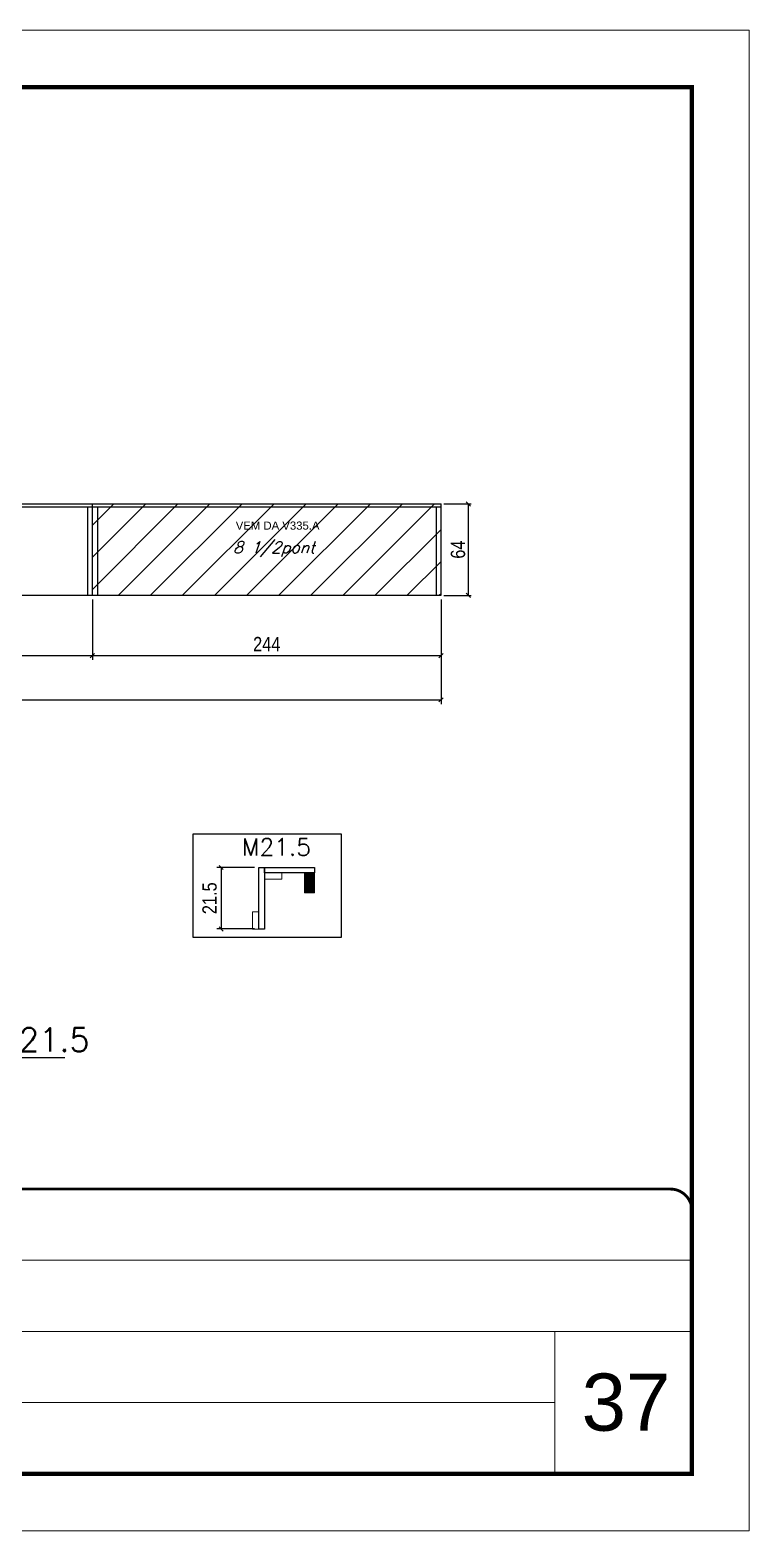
# Model space of a CAD drawing. Extents: x -3394 to 16474, y -5031 to 14397.
# Drawn here: x 5254 to 5757, y 3009 to 4059 of the extents above; entities that cross this region are included whole.
import ezdxf

# ---------------------------------------------------------------- set-up
doc = ezdxf.new("R2010")
doc.units = 0
doc.linetypes.add('CONTINUO', pattern=[0])
doc.linetypes.add('DASHED', pattern=[0.75, 0.5, -0.25])
doc.layers.get('0').update_dxf_attribs({"linetype": 'CONTINUOUS'})
doc.layers.get('Defpoints').update_dxf_attribs({"linetype": 'CONTINUOUS'})
for name, color, linetype in [('5', 5, 'CONTINUOUS'), ('COTA', 241, 'CONTINUOUS'), ('NOMENCLATURA', 7, 'CONTINUOUS'), ('Painéis', 200, 'CONTINUOUS'), ('SARR_2.2x7', 40, 'CONTINUOUS'), ('SARR_3.5x7', 81, 'CONTINUOUS'), ('texto', 7, 'CONTINUOUS')]:
    doc.layers.add(name, color=color, linetype=linetype)
for name, color, linetype, lineweight in [('CARIMBO', 255, 'CONTINUOUS', 9), ('Folhas', 255, 'CONTINUOUS', 9), ('Madeira', 126, 'CONTINUOUS', 18), ('REAPROVEITAMENTO', 251, 'CONTINUOUS', 9), ('Sarr 2.2x7', 40, 'CONTINUOUS', 9), ('SARRAFO DE PRESSAO', 251, 'DASHED', 9)]:
    doc.layers.add(name, color=color, linetype=linetype, lineweight=lineweight)
doc.styles.add('ARIAL', font='arial.ttf')
doc.styles.add('COTA TECNICA', font='techl___.ttf', dxfattribs={"height": 10})
doc.styles.add('ROMANS', font='romans.shx')
doc.styles.get("Standard").update_dxf_attribs({"font": 'ROMANS.SHX'})
doc.dimstyles.new('PAINEL', dxfattribs={"dimtxt": 10, "dimasz": 3, "dimexe": 3, "dimexo": 3, "dimgap": 3, "dimtad": 1, "dimdec": 1, "dimzin": 12, "dimdsep": 46, "dimtxsty": 'COTA TECNICA', "dimblk1": 'OBLIQUE', "dimblk2": 'OBLIQUE', "dimsah": 1, "dimcen": 0.9, "dimclrd": 4, "dimclre": 4, "dimclrt": 240, "dimadec": 1, "dimazin": 3, "dimtfac": 1, "dimtdec": 1, "dimtmove": 0, "dimatfit": 3, "dimfxl": 1, "dimtolj": 1, "dimtzin": 12, "dimarcsym": 0})

# ---------------------------------------------------------------- blocks, each defined once
blk = doc.blocks.new('9999999999')
at = {"color": 30, "linetype": 'CONTINUO'}
for p, q in [((98564.6, 34379.6), (99584, 34379.6)), ((98564.6, 34329.8), (99488, 34329.8)), ((99584, 34329.8), (99488, 34329.8)), ((99488, 34329.8), (99488, 34230.2)), ((98564.6, 34280), (99488, 34280))]:
    blk.add_line(p, q, dxfattribs=at)
at = {"color": 30, "linetype": 'CONTINUO', "const_width": 2}
blk.add_lwpolyline([(99584, 34230.2), (99584, 34414.4, 0.414214), (99569, 34429.4), (98229, 34429.4, 0.414214), (98214, 34414.4), (98214, 34245.2, 0.414214), (98229, 34230.2), (99584, 34230.2)], format="xyb", dxfattribs=at)
at = {"layer": 'Folhas'}
blk.add_lwpolyline([(98139, 34190.2), (99624, 34190.2), (99624, 35240.2), (98139, 35240.2)], close=True, dxfattribs=at)
at = {"layer": 'Folhas', "color": 30, "const_width": 3}
blk.add_lwpolyline([(98214, 34230.2), (99584, 34230.2), (99584, 35200.2), (98214, 35200.2)], close=True, dxfattribs=at)
blk = doc.blocks.new('_Oblique')
at = {"color": 0, "linetype": 'ByBlock', "lineweight": -2}
blk.add_line((-0.5, -0.5), (0.5, 0.5), dxfattribs=at)
blk = doc.blocks.new('*D1002')
at = {"layer": 'COTA', "color": 4, "linetype": 'ByBlock', "lineweight": -2, "transparency": 16777216}
for p, q in [((4399.6, 3660.9), (4399.6, 3587.8)), ((5541.7, 3660.9), (5541.7, 3587.8)), ((4399.6, 3590.8), (5541.7, 3590.8))]:
    blk.add_line(p, q, dxfattribs=at)
at = {"layer": 'Defpoints', "color": 0, "linetype": 'ByBlock', "transparency": 16777216}
for p in [(4399.6, 3663.9), (5541.7, 3663.9), (5541.7, 3590.8)]:
    blk.add_point(p, dxfattribs=at)
at = {"layer": 'COTA', "color": 4, "linetype": 'ByBlock', "lineweight": -2, "transparency": 16777216, "xscale": 3, "yscale": 3, "zscale": 3, "rotation": 180}
blk.add_blockref('_Oblique', (4399.6, 3590.8), dxfattribs=at)
at = {"layer": 'COTA', "color": 4, "linetype": 'ByBlock', "lineweight": -2, "transparency": 16777216, "xscale": 3, "yscale": 3, "zscale": 3}
blk.add_blockref('_Oblique', (5541.7, 3590.8), dxfattribs=at)
at = {"layer": 'COTA', "color": 240, "linetype": 'ByBlock', "transparency": 16777216, "insert": (4970.6, 3598.8), "char_height": 10, "attachment_point": 5, "style": 'COTA TECNICA'}
blk.add_mtext('\\A1;1142.1', dxfattribs=at)
blk = doc.blocks.new('*D1003')
at = {"layer": 'COTA', "color": 4, "linetype": 'ByBlock', "lineweight": -2, "transparency": 16777216}
for p, q in [((5131.6, 3660.9), (5131.6, 3618.8)), ((5297.7, 3660.9), (5297.7, 3618.8)), ((5131.6, 3621.8), (5297.7, 3621.8))]:
    blk.add_line(p, q, dxfattribs=at)
at = {"layer": 'Defpoints', "color": 0, "linetype": 'ByBlock', "transparency": 16777216}
for p in [(5131.6, 3663.9), (5297.7, 3663.9), (5297.7, 3621.8)]:
    blk.add_point(p, dxfattribs=at)
at = {"layer": 'COTA', "color": 4, "linetype": 'ByBlock', "lineweight": -2, "transparency": 16777216, "xscale": 3, "yscale": 3, "zscale": 3, "rotation": 180}
blk.add_blockref('_Oblique', (5131.6, 3621.8), dxfattribs=at)
at = {"layer": 'COTA', "color": 4, "linetype": 'ByBlock', "lineweight": -2, "transparency": 16777216, "xscale": 3, "yscale": 3, "zscale": 3}
blk.add_blockref('_Oblique', (5297.7, 3621.8), dxfattribs=at)
at = {"layer": 'COTA', "color": 240, "linetype": 'ByBlock', "transparency": 16777216, "insert": (5214.6, 3629.9), "char_height": 10, "attachment_point": 5, "style": 'COTA TECNICA'}
blk.add_mtext('\\A1;166.1', dxfattribs=at)
blk = doc.blocks.new('*D1006')
at = {"layer": 'COTA', "color": 4, "linetype": 'ByBlock', "lineweight": -2, "transparency": 16777216}
for p, q in [((5297.7, 3660.9), (5297.7, 3618.8)), ((5541.7, 3660.9), (5541.7, 3618.8)), ((5297.7, 3621.8), (5541.7, 3621.8))]:
    blk.add_line(p, q, dxfattribs=at)
at = {"layer": 'Defpoints', "color": 0, "linetype": 'ByBlock', "transparency": 16777216}
for p in [(5297.7, 3663.9), (5541.7, 3663.9), (5541.7, 3621.8)]:
    blk.add_point(p, dxfattribs=at)
at = {"layer": 'COTA', "color": 4, "linetype": 'ByBlock', "lineweight": -2, "transparency": 16777216, "xscale": 3, "yscale": 3, "zscale": 3, "rotation": 180}
blk.add_blockref('_Oblique', (5297.7, 3621.8), dxfattribs=at)
at = {"layer": 'COTA', "color": 4, "linetype": 'ByBlock', "lineweight": -2, "transparency": 16777216, "xscale": 3, "yscale": 3, "zscale": 3}
blk.add_blockref('_Oblique', (5541.7, 3621.8), dxfattribs=at)
at = {"layer": 'COTA', "color": 240, "linetype": 'ByBlock', "transparency": 16777216, "insert": (5419.7, 3629.8), "char_height": 10, "attachment_point": 5, "style": 'COTA TECNICA'}
blk.add_mtext('\\A1;244', dxfattribs=at)
blk = doc.blocks.new('*D1048')
at = {"layer": 'COTA', "color": 4, "linetype": 'Continuous', "lineweight": -2, "transparency": 16777216}
for p, q in [((5543.7, 3727.9), (5562.7, 3727.9)), ((5560.7, 3727.9), (5560.7, 3663.9)), ((5543.7, 3663.9), (5562.7, 3663.9))]:
    blk.add_line(p, q, dxfattribs=at)
at = {"layer": 'Defpoints', "color": 0, "linetype": 'Continuous', "transparency": 16777216}
for p in [(5541.7, 3727.9), (5541.7, 3663.9), (5560.7, 3663.9)]:
    blk.add_point(p, dxfattribs=at)
at = {"layer": 'COTA', "color": 4, "linetype": 'Continuous', "lineweight": -2, "transparency": 16777216, "xscale": 3, "yscale": 3, "zscale": 3}
for p, rotation in [((5560.7, 3727.9), 90), ((5560.7, 3663.9), 270)]:
    blk.add_blockref('_Oblique', p, dxfattribs=dict(at, rotation=rotation))
at = {"layer": 'COTA', "color": 240, "linetype": 'Continuous', "transparency": 16777216, "insert": (5553.6, 3695.9), "char_height": 10, "attachment_point": 5, "rotation": 90, "style": 'COTA TECNICA'}
blk.add_mtext('\\A1;64', dxfattribs=at)
blk = doc.blocks.new('*D1656')
at = {"layer": 'Defpoints', "color": 0, "linetype": 'ByBlock', "transparency": 16777216}
for p in [(5414.2, 3473.5), (5387.8, 3430.5), (5414.2, 3430.5)]:
    blk.add_point(p, dxfattribs=at)
at = {"layer": 'Sarr 2.2x7', "color": 4, "linetype": 'ByBlock', "lineweight": -2, "transparency": 16777216}
for p, q in [((5411.2, 3473.5), (5384.8, 3473.5)), ((5387.8, 3473.5), (5387.8, 3430.5)), ((5411.2, 3430.5), (5384.8, 3430.5))]:
    blk.add_line(p, q, dxfattribs=at)
at = {"layer": 'Sarr 2.2x7', "color": 4, "linetype": 'ByBlock', "lineweight": -2, "transparency": 16777216, "xscale": 3, "yscale": 3, "zscale": 3}
for p, rotation in [((5387.8, 3473.5), 90), ((5387.8, 3430.5), 270)]:
    blk.add_blockref('_Oblique', p, dxfattribs=dict(at, rotation=rotation))
at = {"layer": 'Sarr 2.2x7', "color": 240, "linetype": 'ByBlock', "transparency": 16777216, "insert": (5379.7, 3452), "char_height": 10, "attachment_point": 5, "rotation": 90, "style": 'COTA TECNICA'}
blk.add_mtext('\\A1;21.5', dxfattribs=at)

msp = doc.modelspace()

# ---------------------------------------------------------------- hatches: boundary and pattern name
at = {"layer": 'Madeira'}
h = msp.add_hatch(dxfattribs=at)
h.set_pattern_fill('ANSI31', color=256, scale=0.2, angle=270, style=0)
h.set_pattern_definition([(315, (22019.1989, -9878.2824), (0.449012806, 0.449012806), [])])
h.paths.add_polyline_path([(5453.18, 3469.85), (5446.18, 3469.85), (5446.18, 3455.85), (5453.18, 3455.85)])
at = {"layer": 'REAPROVEITAMENTO', "linetype": 'Continuous'}
h = msp.add_hatch(dxfattribs=at)
h.set_pattern_fill('ANSI31', color=256, scale=5)
h.set_pattern_definition([(45, (-8792.65, -633.75), (-11.22532, 11.22532), [])])
h.paths.add_polyline_path([(5541.66, 3663.91), (5541.66, 3727.91), (5375.56, 3727.91), (5297.66, 3727.91), (5297.66, 3663.91), (5375.56, 3663.91)])

# ---------------------------------------------------------------- linework, layer by layer
at = {"linetype": 'ByBlock'}
msp.add_lwpolyline([(5368.27, 3497.05), (5471.71, 3497.05), (5471.71, 3424.43), (5368.27, 3424.43)], close=True, dxfattribs=at)
at = {"layer": 'Madeira'}
msp.add_lwpolyline([(5453.18, 3469.85), (5446.18, 3469.85), (5446.18, 3455.85), (5453.18, 3455.85)], close=True, dxfattribs=at)
at = {"layer": 'NOMENCLATURA', "linetype": 'Continuous'}
msp.add_line((5226.6, 3340.58), (5278.49, 3340.58), dxfattribs=at)
at = {"layer": 'Painéis', "linetype": 'ByBlock'}
for p, q in [((4399.56, 3727.91), (5375.56, 3727.91)), ((5297.66, 3663.91), (5297.66, 3727.91)), ((5375.56, 3727.91), (5541.66, 3727.91)), ((5541.66, 3663.91), (5541.66, 3727.91)), ((4399.56, 3663.91), (5375.56, 3663.91)), ((5375.56, 3663.91), (5541.66, 3663.91))]:
    msp.add_line(p, q, dxfattribs=at)
at = {"layer": 'Painéis'}
msp.add_lwpolyline([(5418.22, 3430.45), (5414.22, 3430.45), (5414.22, 3473.45), (5418.22, 3473.45)], close=True, dxfattribs=at)
at = {"layer": 'Painéis', "linetype": 'ByBlock'}
msp.add_lwpolyline([(5418.22, 3473.45), (5453.16, 3473.45), (5453.16, 3469.85), (5418.22, 3469.85), (5418.22, 3473.45)], dxfattribs=at)
at = {"layer": 'Sarr 2.2x7', "linetype": 'ByBlock'}
for points in [[(5418.22, 3469.85), (5430.22, 3469.85), (5430.22, 3465.45), (5418.22, 3465.45), (5418.22, 3469.85)], [(5414.22, 3430.45), (5414.22, 3442.45), (5409.82, 3442.45), (5409.82, 3430.45), (5414.22, 3430.45)]]:
    msp.add_lwpolyline(points, dxfattribs=at)
at = {"layer": 'SARR_2.2x7', "linetype": 'Continuous'}
for p, q in [((5131.56, 3725.71), (5297.66, 3725.71)), ((5297.66, 3725.71), (5541.66, 3725.71))]:
    msp.add_line(p, q, dxfattribs=at)
at = {"layer": 'SARR_3.5x7'}
for p, q in [((5294.16, 3725.71), (5294.16, 3663.91)), ((5301.16, 3725.71), (5301.16, 3663.91)), ((5538.16, 3725.71), (5538.16, 3663.91))]:
    msp.add_line(p, q, dxfattribs=at)

# ---------------------------------------------------------------- block references
at = {"layer": 'SARRAFO DE PRESSAO', "color": 6, "linetype": 'ByBlock'}
msp.add_blockref('9999999999', (-93866.77, -31180.83), dxfattribs=at)

# ---------------------------------------------------------------- texts
at = {"layer": '5', "color": 7, "linetype": 'Continuous'}
msp.add_text('M21.5', height=12, rotation=359.99996, dxfattribs=at).set_placement((5402.31, 3481.83))
at = {"layer": 'CARIMBO', "style": 'ARIAL'}
msp.add_text('37', height=40, dxfattribs=at).set_placement((5640.07, 3079.52))
at = {"layer": 'NOMENCLATURA', "linetype": 'Continuous', "style": 'ARIAL'}
msp.add_text('VEM DA V335.A', height=5.6753, dxfattribs=at).set_placement((5398, 3709.86))
at = {"layer": 'NOMENCLATURA', "linetype": 'Continuous'}
msp.add_text('M21.5', height=16.5, dxfattribs=at).set_placement((5229.28, 3344.78))
at = {"layer": 'texto', "color": 2, "insert": (5424.67, 3696.13), "char_height": 8, "attachment_point": 5, "style": 'ROMANS'}
msp.add_mtext('{\\Q19;\\C256;8 1/2pont}', dxfattribs=at)

# ---------------------------------------------------------------- dimensions: what is measured, and where the dimension line sits
at = {"layer": 'COTA', "linetype": 'Continuous'}
dim = msp.add_linear_dim(base=(5560.67, 3663.91), p1=(5541.66, 3727.91), p2=(5541.66, 3663.91), angle=90, dimstyle='PAINEL', override={"dimexe": 2, "dimexo": 2, "dimgap": 2, "dimadec": 8, "dimtix": 1, "dimatfit": 2, "dimldrblk": 'Oblique'}, dxfattribs=at)
dim.commit()
dim.dimension.update_dxf_attribs({"geometry": '*D1048', "text_midpoint": (5553.56, 3695.91)})
at = {"layer": 'COTA', "linetype": 'ByBlock'}
for base, p1, p2, picture, middle in [((5541.66, 3590.76), (4399.56, 3663.91), (5541.66, 3663.91), '*D1002', (4970.61, 3598.83)), ((5297.66, 3621.75), (5131.56, 3663.91), (5297.66, 3663.91), '*D1003', (5214.61, 3629.86)), ((5541.66, 3621.75), (5297.66, 3663.91), (5541.66, 3663.91), '*D1006', (5419.66, 3629.83))]:
    dim = msp.add_linear_dim(base=base, p1=p1, p2=p2, dimstyle='PAINEL', dxfattribs=at)
    dim.commit()
    dim.dimension.update_dxf_attribs({"geometry": picture, "text_midpoint": middle})
at = {"layer": 'Sarr 2.2x7', "linetype": 'ByBlock'}
dim = msp.add_linear_dim(base=(5387.78, 3430.45), p1=(5414.22, 3473.45), p2=(5414.22, 3430.45), angle=90, dimstyle='PAINEL', override={"dimlfac": 0.5}, dxfattribs=at)
dim.commit()
dim.dimension.update_dxf_attribs({"geometry": '*D1656', "text_midpoint": (5379.67, 3451.95)})

doc.saveas('drawing.dxf')
